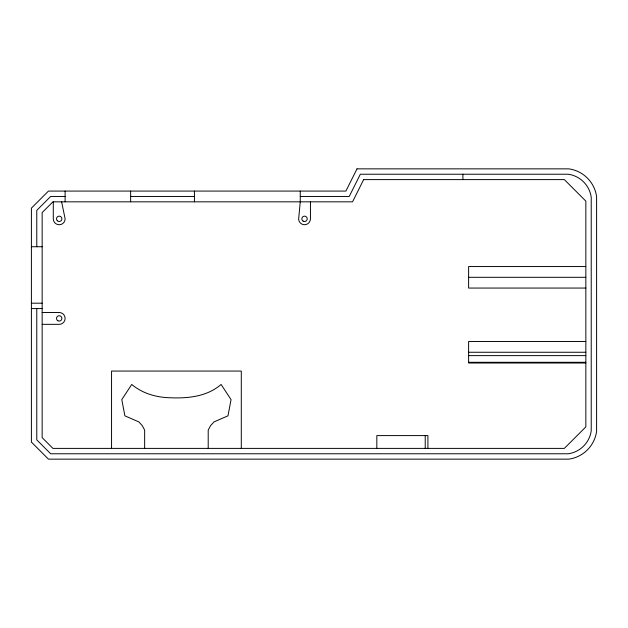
<?xml version="1.0" encoding="UTF-8"?>
<svg xmlns="http://www.w3.org/2000/svg" width="628" height="628" viewBox="0 0 628 628"><rect width="100%" height="100%" fill="white"/><g stroke="black" fill="none" stroke-linecap="round" stroke-linejoin="round"><path stroke-width="0.94" d="M65.116 196.454L50.68 196.454L36.777 210.364L36.777 246.733M130.64 196.454L194.429 196.454M300.255 196.454L349.223 196.454L360.339 174.231L568.277 174.231L570.946 174.741A27.13 27.13 0 0 1 590.712 194.507L591.223 197.176L591.223 430.824L590.712 433.493A27.13 27.13 0 0 1 570.946 453.259L568.277 453.769L50.68 453.769L36.777 439.867L36.777 308.576M31.4 246.733L42.155 246.733M585.846 266.547L468.614 266.547L468.614 288.056L585.846 288.056M468.614 277.301L585.846 277.301M31.4 303.198L42.155 303.198M31.4 308.576L42.155 308.576M42.155 312.501L59.205 312.501A5.919 5.919 0 0 1 65.116 318.42A5.919 5.919 0 0 1 59.205 324.338L42.155 324.338M585.846 341.506L468.614 341.506L468.614 363.015L585.846 363.015M468.614 352.261L585.846 352.261M468.614 355.629L585.846 355.629M468.614 362.293L585.853 362.293M61.646 201.831L65.116 218.827A5.919 5.919 0 0 1 59.205 224.746A5.919 5.919 0 0 1 53.286 218.827L53.286 201.831M462.899 174.231L462.899 179.608M427.911 448.392L427.911 435.596L376.824 435.596L376.824 448.392M425.219 435.596L425.219 448.392M310.444 201.831L310.444 218.827A5.919 5.919 0 0 1 303.756 224.691A5.919 5.919 0 0 1 298.81 217.296L300.255 201.831L300.255 191.077M241.293 448.392L241.293 371.062L111.556 371.062L111.556 448.392M208.206 448.392L208.206 430.141L210.498 425.753L213.999 421.898L227.972 415.83L231.057 399.62L221.103 384.462C207.161 396.535 188.227 398.513 170.541 397.775C156.513 397.5 142.658 393.599 131.747 384.462L121.793 399.62L124.878 415.83L138.851 421.898L142.352 425.753L144.644 430.141L144.644 448.392M194.429 191.077L194.429 201.831M130.64 191.077L130.64 201.831M65.116 191.077L65.116 201.831M357.018 168.853L345.902 191.077L48.458 191.077L31.4 208.135L31.4 442.096L48.458 459.147L568.787 459.147A32.515 32.515 0 0 0 596.6 431.342L596.6 196.658A32.515 32.515 0 0 0 568.787 168.853L357.018 168.853M363.659 179.608L352.544 201.831L52.909 201.831L42.155 212.586L42.155 437.638L52.909 448.392L564.337 448.392L585.846 426.883L585.846 201.117L564.337 179.608L363.659 179.608M303.183 221.158A2.693 2.693 0 0 0 307.218 218.827A2.693 2.693 0 0 0 303.183 216.495A2.693 2.693 0 0 0 303.183 221.158M57.855 320.751A2.693 2.693 0 0 0 61.889 318.42A2.693 2.693 0 0 0 57.855 316.088A2.693 2.693 0 0 0 57.855 320.751M57.297 220.726A2.693 2.693 0 0 0 61.795 219.525A2.693 2.693 0 0 0 58.506 216.228A2.693 2.693 0 0 0 57.297 220.726"/></g></svg>
